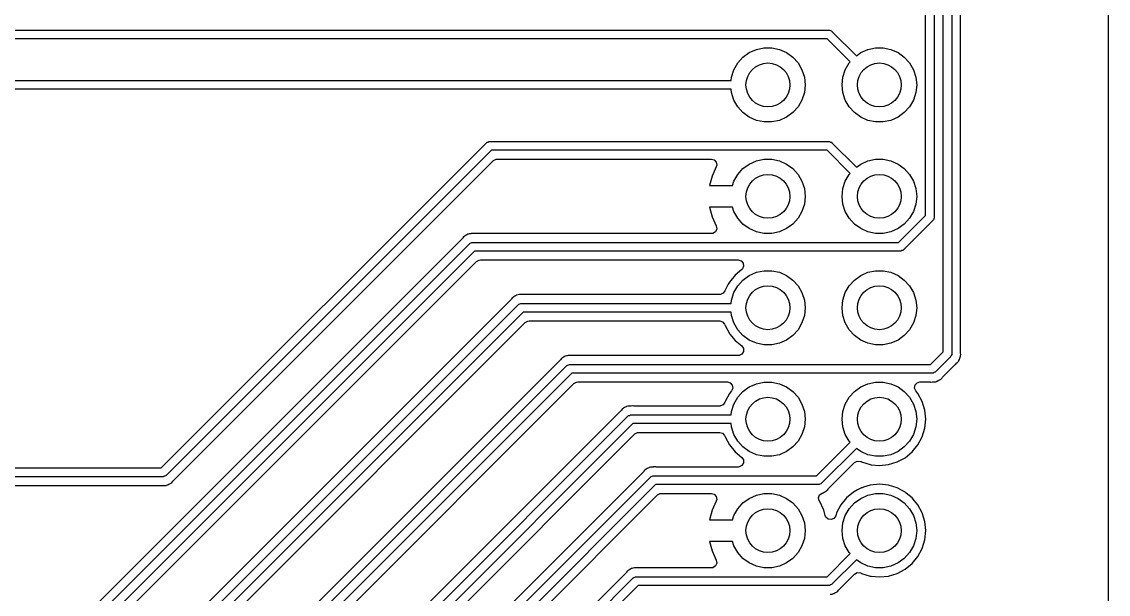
# Model space of a CAD drawing. Extents: x 148 to 304, y -194 to -124.
# Drawn here: x 235.85 to 260.6, y -170.16 to -157.11 of the extents above; entities that cross this region are included whole.
import ezdxf

# ---------------------------------------------------------------- set-up
doc = ezdxf.new("R2010")
doc.units = 0
doc.layers.add('BLACK', color=7, linetype='CONTINUOUS')

msp = doc.modelspace()

# ---------------------------------------------------------------- linework, layer by layer
at = {"layer": 'BLACK', "linetype": 'CONTINUOUS'}
for p, q in [((260.6045, -124.253067), (260.6045, -193.8055)), ((256.83868, -164.634898), (256.83868, -147.440102)), ((257.03868, -147.39868), (257.03868, -164.67632)), ((257.23918, -164.646855), (257.23918, -147.465816)), ((256.43868, -161.523604), (256.43868, -149.580101)), ((256.63868, -149.53868), (256.63868, -161.565026)), ((209.03368, -157.29868), (254.23868, -157.29868)), ((254.23868, -157.29868), (254.246353, -157.301173)), ((254.246353, -157.301173), (254.254323, -157.299911)), ((254.254323, -157.299911), (254.275187, -157.310541)), ((254.275187, -157.310541), (254.297459, -157.317778)), ((254.297459, -157.317778), (254.302201, -157.324306)), ((254.302201, -157.324306), (254.309391, -157.327969)), ((254.309391, -157.327969), (254.865391, -157.883969)), ((254.197258, -157.49868), (209.075102, -157.49868)), ((252.586016, -157.740282), (252.759831, -157.703336)), ((252.759831, -157.703336), (252.937529, -157.703336)), ((252.937529, -157.703336), (253.111344, -157.740282)), ((254.723106, -158.024528), (254.197258, -157.49868)), ((255.126016, -157.740282), (255.299831, -157.703336)), ((255.299831, -157.703336), (255.477529, -157.703336)), ((255.477529, -157.703336), (255.651344, -157.740282)), ((252.161016, -158.049063), (252.279919, -157.917007)), ((252.279919, -157.917007), (252.42368, -157.812558)), ((252.42368, -157.812558), (252.586016, -157.740282)), ((253.111344, -157.740282), (253.27368, -157.812558)), ((253.27368, -157.812558), (253.417441, -157.917007)), ((253.417441, -157.917007), (253.536344, -158.049063)), ((254.865391, -157.883969), (254.96368, -157.812558)), ((254.96368, -157.812558), (255.126016, -157.740282)), ((255.651344, -157.740282), (255.81368, -157.812558)), ((255.81368, -157.812558), (255.957441, -157.917007)), ((255.957441, -157.917007), (256.076344, -158.049063)), ((252.017255, -158.371955), (252.072166, -158.202954)), ((252.072166, -158.202954), (252.161016, -158.049063)), ((253.536344, -158.049063), (253.625194, -158.202954)), ((253.625194, -158.202954), (253.680105, -158.371955)), ((254.557255, -158.371955), (254.612166, -158.202954)), ((254.612166, -158.202954), (254.701016, -158.049063)), ((254.701016, -158.049063), (254.723106, -158.024528)), ((256.076344, -158.049063), (256.165194, -158.202954)), ((256.165194, -158.202954), (256.220105, -158.371955)), ((215.50368, -158.44868), (252.009191, -158.44868)), ((252.009191, -158.44868), (252.017255, -158.371955)), ((253.680105, -158.371955), (253.69868, -158.54868)), ((254.53868, -158.54868), (254.557255, -158.371955)), ((256.220105, -158.371955), (256.23868, -158.54868)), ((252.009191, -158.64868), (215.545102, -158.64868)), ((252.017255, -158.725405), (252.009191, -158.64868)), ((253.69868, -158.54868), (253.680105, -158.725405)), ((254.557255, -158.725405), (254.53868, -158.54868)), ((256.23868, -158.54868), (256.220105, -158.725405)), ((252.072166, -158.894406), (252.017255, -158.725405)), ((252.161016, -159.048297), (252.072166, -158.894406)), ((253.625194, -158.894406), (253.536344, -159.048297)), ((253.680105, -158.725405), (253.625194, -158.894406)), ((254.612166, -158.894406), (254.557255, -158.725405)), ((254.701016, -159.048297), (254.612166, -158.894406)), ((256.165194, -158.894406), (256.076344, -159.048297)), ((256.220105, -158.725405), (256.165194, -158.894406)), ((252.279919, -159.180353), (252.161016, -159.048297)), ((252.42368, -159.284802), (252.279919, -159.180353)), ((253.417441, -159.180353), (253.27368, -159.284802)), ((253.536344, -159.048297), (253.417441, -159.180353)), ((254.819919, -159.180353), (254.701016, -159.048297)), ((254.96368, -159.284802), (254.819919, -159.180353)), ((255.957441, -159.180353), (255.81368, -159.284802)), ((256.076344, -159.048297), (255.957441, -159.180353)), ((252.586016, -159.357078), (252.42368, -159.284802)), ((252.759831, -159.394024), (252.586016, -159.357078)), ((252.937529, -159.394024), (252.759831, -159.394024)), ((253.111344, -159.357078), (252.937529, -159.394024)), ((253.27368, -159.284802), (253.111344, -159.357078)), ((255.126016, -159.357078), (254.96368, -159.284802)), ((255.299831, -159.394024), (255.126016, -159.357078)), ((255.477529, -159.394024), (255.299831, -159.394024)), ((255.651344, -159.357078), (255.477529, -159.394024)), ((255.81368, -159.284802), (255.651344, -159.357078)), ((239.024212, -167.27868), (246.434923, -159.867969)), ((246.434923, -159.867969), (246.442112, -159.864306)), ((246.442112, -159.864306), (246.446855, -159.857778)), ((246.446855, -159.857778), (246.469126, -159.850541)), ((246.469126, -159.850541), (246.489991, -159.839911)), ((246.489991, -159.839911), (246.49796, -159.841173)), ((246.49796, -159.841173), (246.505634, -159.83868)), ((246.505634, -159.83868), (254.23868, -159.83868)), ((254.23868, -159.83868), (254.246353, -159.841173)), ((254.246353, -159.841173), (254.254323, -159.839911)), ((254.254323, -159.839911), (254.275187, -159.850541)), ((254.275187, -159.850541), (254.297459, -159.857778)), ((254.297459, -159.857778), (254.302201, -159.864306)), ((254.302201, -159.864306), (254.309391, -159.867969)), ((254.309391, -159.867969), (254.865391, -160.423969)), ((246.547056, -160.03868), (239.136345, -167.449391)), ((254.197258, -160.03868), (246.547056, -160.03868)), ((254.723106, -160.564528), (254.197258, -160.03868)), ((239.298948, -167.570335), (246.593786, -160.275499)), ((246.593786, -160.275499), (246.655109, -160.242014)), ((246.655109, -160.242014), (246.681467, -160.23918)), ((246.681467, -160.23918), (251.560607, -160.23918)), ((251.560607, -160.23918), (251.627646, -160.258865)), ((251.672989, -160.415585), (251.57525, -160.625187)), ((251.627646, -160.258865), (251.673401, -160.311669)), ((251.683345, -160.380827), (251.672989, -160.415585)), ((251.673401, -160.311669), (251.683345, -160.380827)), ((252.279919, -160.457007), (252.42368, -160.352558)), ((252.42368, -160.352558), (252.586016, -160.280282)), ((252.586016, -160.280282), (252.759831, -160.243336)), ((252.759831, -160.243336), (252.937529, -160.243336)), ((252.937529, -160.243336), (253.111344, -160.280282)), ((253.111344, -160.280282), (253.27368, -160.352558)), ((253.27368, -160.352558), (253.417441, -160.457007)), ((254.865391, -160.423969), (254.96368, -160.352558)), ((254.96368, -160.352558), (255.126016, -160.280282)), ((255.126016, -160.280282), (255.299831, -160.243336)), ((255.299831, -160.243336), (255.477529, -160.243336)), ((255.477529, -160.243336), (255.651344, -160.280282)), ((255.651344, -160.280282), (255.81368, -160.352558)), ((255.81368, -160.352558), (255.957441, -160.457007)), ((251.575247, -160.625193), (251.518044, -160.838679)), ((251.57525, -160.625187), (251.575247, -160.625193)), ((252.072166, -160.742954), (252.161016, -160.589063)), ((252.161016, -160.589063), (252.279919, -160.457007)), ((253.417441, -160.457007), (253.536344, -160.589063)), ((253.536344, -160.589063), (253.625194, -160.742954)), ((254.612166, -160.742954), (254.701016, -160.589063)), ((254.701016, -160.589063), (254.723106, -160.564528)), ((255.957441, -160.457007), (256.076344, -160.589063)), ((256.076344, -160.589063), (256.165194, -160.742954)), ((251.518044, -160.838679), (251.518044, -160.83868)), ((251.518044, -160.83868), (252.041063, -160.83868)), ((252.041063, -160.83868), (252.072166, -160.742954)), ((253.625194, -160.742954), (253.680105, -160.911955)), ((253.680105, -160.911955), (253.69868, -161.08868)), ((254.53868, -161.08868), (254.557255, -160.911955)), ((254.557255, -160.911955), (254.612166, -160.742954)), ((256.165194, -160.742954), (256.220105, -160.911955)), ((256.220105, -160.911955), (256.23868, -161.08868)), ((253.69868, -161.08868), (253.680105, -161.265405)), ((254.557255, -161.265405), (254.53868, -161.08868)), ((256.23868, -161.08868), (256.220105, -161.265405)), ((252.041063, -161.33868), (251.518044, -161.33868)), ((251.518044, -161.33868), (251.575247, -161.552166)), ((252.072166, -161.434406), (252.041063, -161.33868)), ((253.680105, -161.265405), (253.625194, -161.434406)), ((254.612166, -161.434406), (254.557255, -161.265405)), ((256.220105, -161.265405), (256.165194, -161.434406)), ((251.575247, -161.552166), (251.57525, -161.552172)), ((251.57525, -161.552172), (251.672989, -161.761775)), ((252.161016, -161.588297), (252.072166, -161.434406)), ((252.279919, -161.720353), (252.161016, -161.588297)), ((253.536344, -161.588297), (253.417441, -161.720353)), ((253.625194, -161.434406), (253.536344, -161.588297)), ((254.701016, -161.588297), (254.612166, -161.434406)), ((254.819919, -161.720353), (254.701016, -161.588297)), ((255.823604, -162.13868), (256.43868, -161.523604)), ((256.609391, -161.635736), (255.935737, -162.309391)), ((256.076344, -161.588297), (255.957441, -161.720353)), ((256.165194, -161.434406), (256.076344, -161.588297)), ((256.613053, -161.628548), (256.609391, -161.635736)), ((256.619582, -161.623805), (256.613053, -161.628548)), ((256.626817, -161.601535), (256.619582, -161.623805)), ((256.63745, -161.580669), (256.626817, -161.601535)), ((256.63868, -161.565026), (256.636187, -161.572697)), ((256.636187, -161.572697), (256.63745, -161.580669)), ((251.654961, -161.894637), (251.596485, -161.932876)), ((251.683481, -161.830853), (251.654961, -161.894637)), ((251.672989, -161.761775), (251.683481, -161.830853)), ((252.42368, -161.824802), (252.279919, -161.720353)), ((252.586016, -161.897078), (252.42368, -161.824802)), ((252.759831, -161.934024), (252.586016, -161.897078)), ((253.111344, -161.897078), (252.937529, -161.934024)), ((253.27368, -161.824802), (253.111344, -161.897078)), ((253.417441, -161.720353), (253.27368, -161.824802)), ((254.96368, -161.824802), (254.819919, -161.720353)), ((255.126016, -161.897078), (254.96368, -161.824802)), ((255.299831, -161.934024), (255.126016, -161.897078)), ((255.651344, -161.897078), (255.477529, -161.934024)), ((255.81368, -161.824802), (255.651344, -161.897078)), ((255.957441, -161.720353), (255.81368, -161.824802)), ((245.888002, -162.047024), (225.323494, -182.611533)), ((245.899273, -162.034072), (245.888002, -162.047024)), ((245.915364, -162.012764), (245.899273, -162.034072)), ((245.915369, -162.01276), (245.915364, -162.012764)), ((245.921259, -162.009113), (245.915369, -162.01276)), ((245.943649, -161.991378), (245.921259, -162.009113)), ((245.948554, -161.986473), (245.943649, -161.991378)), ((245.972993, -161.975682), (245.948554, -161.986473)), ((245.988176, -161.967679), (245.972993, -161.975682)), ((246.010885, -161.953619), (245.988176, -161.967679)), ((246.01089, -161.953617), (246.010885, -161.953619)), ((246.017705, -161.952343), (246.01089, -161.953617)), ((246.044978, -161.943897), (246.017705, -161.952343)), ((246.051324, -161.941095), (246.044978, -161.943897)), ((246.050609, -162.16797), (246.057797, -162.164307)), ((246.051325, -161.941095), (246.051324, -161.941095)), ((246.078016, -161.939861), (246.051325, -161.941095)), ((246.057797, -162.164307), (246.062541, -162.157778)), ((246.062541, -162.157778), (246.084813, -162.150541)), ((246.088652, -161.938627), (246.078016, -161.939861)), ((246.084813, -162.150541), (246.105676, -162.139911)), ((246.093471, -161.93818), (246.088652, -161.938627)), ((246.093476, -161.93818), (246.093471, -161.93818)), ((246.111515, -161.93818), (246.093476, -161.93818)), ((246.105676, -162.139911), (246.113646, -162.141173)), ((246.11724, -161.938048), (246.111515, -161.93818)), ((246.113646, -162.141173), (246.12132, -162.13868)), ((246.123292, -161.937768), (246.11724, -161.938048)), ((246.12132, -162.13868), (255.823604, -162.13868)), ((246.163555, -161.935907), (246.123292, -161.937768)), ((246.163558, -161.935907), (246.163555, -161.935907)), ((246.17133, -161.936991), (246.163558, -161.935907)), ((246.188458, -161.93818), (246.17133, -161.936991)), ((251.560607, -161.93818), (246.188458, -161.93818)), ((251.596485, -161.932876), (251.560607, -161.93818)), ((252.937529, -161.934024), (252.759831, -161.934024)), ((255.477529, -161.934024), (255.299831, -161.934024)), ((225.306932, -182.911645), (246.050609, -162.16797)), ((246.162741, -162.33868), (225.39, -183.111421)), ((255.865026, -162.33868), (246.162741, -162.33868)), ((255.872699, -162.336186), (255.865026, -162.33868)), ((255.880669, -162.337449), (255.872699, -162.336186)), ((255.901533, -162.326818), (255.880669, -162.337449)), ((255.923805, -162.319582), (255.901533, -162.326818)), ((255.928547, -162.313053), (255.923805, -162.319582)), ((255.935737, -162.309391), (255.928547, -162.313053)), ((225.626819, -183.158152), (246.209472, -162.575499)), ((246.209472, -162.575499), (246.270795, -162.542014)), ((246.270795, -162.542014), (246.297153, -162.53918)), ((246.297153, -162.53918), (252.17377, -162.53918)), ((252.17377, -162.53918), (252.240809, -162.558865)), ((252.240809, -162.558865), (252.286564, -162.611669)), ((252.286564, -162.611669), (252.296508, -162.680827)), ((252.102269, -162.882269), (251.970997, -163.042227)), ((252.252434, -162.759034), (252.102269, -162.882269)), ((252.267483, -162.744383), (252.252434, -162.759034)), ((252.296508, -162.680827), (252.267483, -162.744383)), ((252.279919, -162.997007), (252.42368, -162.892558)), ((252.42368, -162.892558), (252.586016, -162.820282)), ((252.586016, -162.820282), (252.759831, -162.783336)), ((252.759831, -162.783336), (252.937529, -162.783336)), ((252.937529, -162.783336), (253.111344, -162.820282)), ((253.111344, -162.820282), (253.27368, -162.892558)), ((253.27368, -162.892558), (253.417441, -162.997007)), ((254.819919, -162.997007), (254.96368, -162.892558)), ((254.96368, -162.892558), (255.126016, -162.820282)), ((255.126016, -162.820282), (255.299831, -162.783336)), ((255.299831, -162.783336), (255.477529, -162.783336)), ((255.477529, -162.783336), (255.651344, -162.820282)), ((255.651344, -162.820282), (255.81368, -162.892558)), ((255.81368, -162.892558), (255.957441, -162.997007)), ((251.945338, -163.09023), (251.873449, -163.224723)), ((251.970995, -163.04223), (251.945338, -163.09023)), ((251.970997, -163.042227), (251.970995, -163.04223)), ((252.072166, -163.282954), (252.161016, -163.129063)), ((252.161016, -163.129063), (252.279919, -162.997007)), ((253.417441, -162.997007), (253.536344, -163.129063)), ((253.536344, -163.129063), (253.625194, -163.282954)), ((254.612166, -163.282954), (254.701016, -163.129063)), ((254.701016, -163.129063), (254.819919, -162.997007)), ((255.957441, -162.997007), (256.076344, -163.129063)), ((256.076344, -163.129063), (256.165194, -163.282954)), ((247.031262, -163.399111), (247.025368, -163.40276)), ((247.053656, -163.381373), (247.031262, -163.399111)), ((247.058557, -163.376472), (247.053656, -163.381373)), ((247.082994, -163.365681), (247.058557, -163.376472)), ((247.098174, -163.35768), (247.082994, -163.365681)), ((247.120886, -163.343619), (247.098174, -163.35768)), ((247.120892, -163.343616), (247.120886, -163.343619)), ((247.127699, -163.342344), (247.120892, -163.343616)), ((247.154988, -163.333894), (247.127699, -163.342344)), ((247.161326, -163.331095), (247.154988, -163.333894)), ((247.161328, -163.331095), (247.161326, -163.331095)), ((247.188026, -163.32986), (247.161328, -163.331095)), ((247.198686, -163.328623), (247.188026, -163.32986)), ((247.203475, -163.32818), (247.198686, -163.328623)), ((247.221503, -163.32818), (247.203475, -163.32818)), ((247.227229, -163.328048), (247.221503, -163.32818)), ((247.273556, -163.325906), (247.227229, -163.328048)), ((247.27356, -163.325906), (247.273556, -163.325906)), ((247.281338, -163.326991), (247.27356, -163.325906)), ((247.298466, -163.32818), (247.281338, -163.326991)), ((251.750101, -163.32818), (247.298466, -163.32818)), ((251.76665, -163.327071), (251.750101, -163.32818)), ((251.830463, -163.298615), (251.76665, -163.327071)), ((251.868761, -163.240177), (251.830463, -163.298615)), ((251.873448, -163.224726), (251.868761, -163.240177)), ((251.873449, -163.224723), (251.873448, -163.224726)), ((252.017255, -163.451955), (252.072166, -163.282954)), ((253.625194, -163.282954), (253.680105, -163.451955)), ((254.557255, -163.451955), (254.612166, -163.282954)), ((256.165194, -163.282954), (256.220105, -163.451955)), ((227.629748, -183.08883), (247.16061, -163.557969)), ((246.997999, -163.437028), (227.685785, -182.749242)), ((247.009269, -163.424078), (246.997999, -163.437028)), ((247.025368, -163.40276), (247.009269, -163.424078)), ((247.16061, -163.557969), (247.167797, -163.554306)), ((247.167797, -163.554306), (247.172541, -163.547778)), ((247.172541, -163.547778), (247.19481, -163.540542)), ((247.19481, -163.540542), (247.215677, -163.52991)), ((247.215677, -163.52991), (247.223648, -163.531172)), ((247.223648, -163.531172), (247.23132, -163.52868)), ((247.23132, -163.52868), (252.009191, -163.52868)), ((252.009191, -163.52868), (252.017255, -163.451955)), ((253.680105, -163.451955), (253.69868, -163.62868)), ((253.69868, -163.62868), (253.680105, -163.805405)), ((254.53868, -163.62868), (254.557255, -163.451955)), ((254.557255, -163.805405), (254.53868, -163.62868)), ((256.220105, -163.451955), (256.23868, -163.62868)), ((256.23868, -163.62868), (256.220105, -163.805405)), ((247.272741, -163.72868), (227.7558, -183.245621)), ((252.009191, -163.72868), (247.272741, -163.72868)), ((252.017255, -163.805405), (252.009191, -163.72868)), ((252.072166, -163.974406), (252.017255, -163.805405)), ((253.680105, -163.805405), (253.625194, -163.974406)), ((254.612166, -163.974406), (254.557255, -163.805405)), ((256.220105, -163.805405), (256.165194, -163.974406)), ((228.062824, -183.222145), (247.319473, -163.965499)), ((247.319473, -163.965499), (247.380796, -163.932014)), ((247.380796, -163.932014), (247.407154, -163.92918)), ((247.407154, -163.92918), (251.750101, -163.92918)), ((251.750101, -163.92918), (251.81714, -163.948865)), ((251.81714, -163.948865), (251.862895, -164.001669)), ((251.862895, -164.001669), (251.868761, -164.017183)), ((251.868761, -164.017183), (251.873448, -164.032634)), ((251.873448, -164.032634), (251.970995, -164.21513)), ((252.161016, -164.128297), (252.072166, -163.974406)), ((252.279919, -164.260353), (252.161016, -164.128297)), ((253.536344, -164.128297), (253.417441, -164.260353)), ((253.625194, -163.974406), (253.536344, -164.128297)), ((254.701016, -164.128297), (254.612166, -163.974406)), ((254.819919, -164.260353), (254.701016, -164.128297)), ((256.076344, -164.128297), (255.957441, -164.260353)), ((256.165194, -163.974406), (256.076344, -164.128297)), ((251.970995, -164.21513), (251.982548, -164.229207)), ((251.982548, -164.229207), (252.102269, -164.37509)), ((252.102269, -164.37509), (252.252434, -164.498326)), ((252.42368, -164.364802), (252.279919, -164.260353)), ((252.586016, -164.437078), (252.42368, -164.364802)), ((253.27368, -164.364802), (253.111344, -164.437078)), ((253.417441, -164.260353), (253.27368, -164.364802)), ((254.96368, -164.364802), (254.819919, -164.260353)), ((255.126016, -164.437078), (254.96368, -164.364802)), ((255.81368, -164.364802), (255.651344, -164.437078)), ((255.957441, -164.260353), (255.81368, -164.364802)), ((252.252434, -164.498326), (252.291769, -164.556072)), ((252.29364, -164.625917), (252.257453, -164.685685)), ((252.291769, -164.556072), (252.29364, -164.625917)), ((252.759831, -164.474024), (252.586016, -164.437078)), ((252.937529, -164.474024), (252.759831, -164.474024)), ((253.111344, -164.437078), (252.937529, -164.474024)), ((255.299831, -164.474024), (255.126016, -164.437078)), ((255.477529, -164.474024), (255.299831, -164.474024)), ((255.651344, -164.437078), (255.477529, -164.474024)), ((256.554898, -164.91868), (256.83868, -164.634898)), ((248.107999, -164.827028), (230.185785, -182.749242)), ((248.119269, -164.814078), (248.107999, -164.827028)), ((248.135368, -164.79276), (248.119269, -164.814078)), ((248.141262, -164.789111), (248.135368, -164.79276)), ((248.163656, -164.771373), (248.141262, -164.789111)), ((248.168557, -164.766472), (248.163656, -164.771373)), ((248.192994, -164.755681), (248.168557, -164.766472)), ((248.208174, -164.74768), (248.192994, -164.755681)), ((248.230886, -164.733619), (248.208174, -164.74768)), ((248.230892, -164.733616), (248.230886, -164.733619)), ((248.237699, -164.732344), (248.230892, -164.733616)), ((248.264985, -164.723895), (248.237699, -164.732344)), ((248.271326, -164.721095), (248.264985, -164.723895)), ((248.271327, -164.721095), (248.271326, -164.721095)), ((248.298016, -164.719861), (248.271327, -164.721095)), ((248.308652, -164.718627), (248.298016, -164.719861)), ((248.313471, -164.71818), (248.308652, -164.718627)), ((248.313476, -164.71818), (248.313471, -164.71818)), ((248.331516, -164.71818), (248.313476, -164.71818)), ((248.337241, -164.718048), (248.331516, -164.71818)), ((248.343293, -164.717768), (248.337241, -164.718048)), ((248.383556, -164.715907), (248.343293, -164.717768)), ((248.383559, -164.715907), (248.383556, -164.715907)), ((248.391331, -164.716991), (248.383559, -164.715907)), ((248.408459, -164.71818), (248.391331, -164.716991)), ((252.17377, -164.71818), (248.408459, -164.71818)), ((252.194697, -164.716401), (252.17377, -164.71818)), ((252.257453, -164.685685), (252.194697, -164.716401)), ((257.009391, -164.747031), (256.667031, -165.089391)), ((257.013053, -164.739841), (257.009391, -164.747031)), ((257.019582, -164.735099), (257.013053, -164.739841)), ((257.026818, -164.712827), (257.019582, -164.735099)), ((257.037449, -164.691963), (257.026818, -164.712827)), ((257.03868, -164.67632), (257.036186, -164.683993)), ((257.036186, -164.683993), (257.037449, -164.691963)), ((257.122908, -164.920278), (257.154168, -164.885986)), ((257.154168, -164.885986), (257.158082, -164.881887)), ((257.158082, -164.881887), (257.170854, -164.869117)), ((257.170854, -164.869117), (257.170855, -164.869116)), ((257.170855, -164.869116), (257.173962, -164.865374)), ((257.173962, -164.865374), (257.180596, -164.856996)), ((257.180596, -164.856996), (257.198596, -164.837253)), ((257.198596, -164.837253), (257.201096, -164.830798)), ((257.201096, -164.830798), (257.214429, -164.805502)), ((257.214429, -164.805502), (257.218336, -164.799801)), ((257.218336, -164.799801), (257.22445, -164.773801)), ((257.22445, -164.773801), (257.229526, -164.757409)), ((257.229526, -164.757409), (257.23918, -164.732493)), ((257.240369, -164.663985), (257.23918, -164.646855)), ((257.23918, -164.725568), (257.242475, -164.697175)), ((257.23918, -164.732493), (257.23918, -164.725568)), ((257.244059, -164.690439), (257.240369, -164.663985)), ((257.242475, -164.697175), (257.244058, -164.690443)), ((257.244058, -164.690443), (257.244059, -164.690439)), ((230.129748, -183.08883), (248.27061, -164.947969)), ((248.382741, -165.11868), (230.2558, -183.245621)), ((248.27061, -164.947969), (248.277797, -164.944306)), ((248.277797, -164.944306), (248.282541, -164.937778)), ((248.282541, -164.937778), (248.30481, -164.930542)), ((248.30481, -164.930542), (248.325677, -164.91991)), ((248.325677, -164.91991), (248.333648, -164.921172)), ((248.333648, -164.921172), (248.34132, -164.91868)), ((248.34132, -164.91868), (256.554898, -164.91868)), ((256.59632, -165.11868), (248.382741, -165.11868)), ((256.603993, -165.116186), (256.59632, -165.11868)), ((256.611963, -165.117449), (256.603993, -165.116186)), ((256.632827, -165.106818), (256.611963, -165.117449)), ((256.655099, -165.099582), (256.632827, -165.106818)), ((256.659841, -165.093053), (256.655099, -165.099582)), ((256.667031, -165.089391), (256.659841, -165.093053)), ((256.829634, -165.210335), (257.103691, -164.936278)), ((257.103691, -164.936278), (257.116643, -164.925008)), ((257.116643, -164.925008), (257.122903, -164.92028)), ((257.122903, -164.92028), (257.122908, -164.920278)), ((230.562824, -183.222145), (248.429472, -165.355499)), ((248.429472, -165.355499), (248.490795, -165.322014)), ((248.490795, -165.322014), (248.517153, -165.31918)), ((248.517153, -165.31918), (251.924698, -165.31918)), ((251.924698, -165.31918), (251.991737, -165.338865)), ((251.991737, -165.338865), (252.037492, -165.391669)), ((252.42368, -165.432558), (252.586016, -165.360282)), ((252.586016, -165.360282), (252.759831, -165.323336)), ((252.759831, -165.323336), (252.937529, -165.323336)), ((252.937529, -165.323336), (253.111344, -165.360282)), ((253.111344, -165.360282), (253.27368, -165.432558)), ((254.96368, -165.432558), (255.126016, -165.360282)), ((255.126016, -165.360282), (255.299831, -165.323336)), ((255.299831, -165.323336), (255.477529, -165.323336)), ((255.477529, -165.323336), (255.651344, -165.360282)), ((255.651344, -165.360282), (255.81368, -165.432558)), ((256.201287, -165.388667), (256.24844, -165.337107)), ((256.24844, -165.337107), (256.312662, -165.31918)), ((256.312662, -165.31918), (256.529182, -165.31918)), ((256.529182, -165.31918), (256.54631, -165.320369)), ((256.54631, -165.320369), (256.554081, -165.321452)), ((256.554081, -165.321452), (256.554081, -165.321451)), ((256.554081, -165.321451), (256.554085, -165.321453)), ((256.554085, -165.321453), (256.6004, -165.319312)), ((256.6004, -165.319312), (256.606125, -165.31918)), ((256.606125, -165.31918), (256.624163, -165.31918)), ((256.624163, -165.31918), (256.624164, -165.31918)), ((256.624164, -165.319179), (256.629051, -165.318726)), ((256.624164, -165.31918), (256.624164, -165.319179)), ((256.629051, -165.318726), (256.639638, -165.317497)), ((256.639638, -165.317497), (256.666312, -165.316265)), ((256.666312, -165.316265), (256.672642, -165.313469)), ((256.672642, -165.313469), (256.699949, -165.305012)), ((256.699949, -165.305012), (256.706753, -165.303741)), ((256.706753, -165.303741), (256.706755, -165.303739)), ((256.706755, -165.303739), (256.706757, -165.303739)), ((256.706757, -165.303739), (256.729458, -165.289683)), ((256.729458, -165.289683), (256.744645, -165.281676)), ((256.744645, -165.281676), (256.769085, -165.270886)), ((256.769085, -165.270886), (256.773981, -165.265989)), ((256.773981, -165.265989), (256.796389, -165.248241)), ((256.796389, -165.248241), (256.802272, -165.244599)), ((256.802272, -165.244599), (256.818373, -165.223275)), ((256.818373, -165.223275), (256.829634, -165.210335)), ((251.970997, -165.582226), (251.873449, -165.764723)), ((252.020551, -165.521845), (251.970997, -165.582226)), ((252.047436, -165.460827), (252.020551, -165.521845)), ((252.037492, -165.391669), (252.047436, -165.460827)), ((252.161016, -165.669063), (252.279919, -165.537007)), ((252.279919, -165.537007), (252.42368, -165.432558)), ((253.27368, -165.432558), (253.417441, -165.537007)), ((253.417441, -165.537007), (253.536344, -165.669063)), ((254.701016, -165.669063), (254.819919, -165.537007)), ((254.819919, -165.537007), (254.96368, -165.432558)), ((255.81368, -165.432558), (255.957441, -165.537007)), ((255.957441, -165.537007), (256.076344, -165.669063)), ((256.189496, -165.457535), (256.201287, -165.388667)), ((256.216809, -165.521845), (256.189496, -165.457535)), ((256.266362, -165.582226), (256.216809, -165.521845)), ((256.266365, -165.58223), (256.266362, -165.582226)), ((256.363912, -165.764726), (256.266365, -165.58223)), ((249.654983, -165.873895), (249.6277, -165.882345)), ((249.661328, -165.871095), (249.654983, -165.873895)), ((249.688017, -165.869861), (249.661328, -165.871095)), ((249.698646, -165.868628), (249.688017, -165.869861)), ((249.703471, -165.86818), (249.698646, -165.868628)), ((249.703476, -165.86818), (249.703471, -165.86818)), ((249.721515, -165.86818), (249.703476, -165.86818)), ((249.72724, -165.868048), (249.721515, -165.86818)), ((249.733292, -165.867768), (249.72724, -165.868048)), ((249.773555, -165.865907), (249.733292, -165.867768)), ((249.773558, -165.865907), (249.773555, -165.865907)), ((249.78133, -165.866991), (249.773558, -165.865907)), ((249.798458, -165.86818), (249.78133, -165.866991)), ((251.750101, -165.86818), (249.798458, -165.86818)), ((251.76665, -165.867071), (251.750101, -165.86818)), ((251.830463, -165.838615), (251.76665, -165.867071)), ((251.868761, -165.780177), (251.830463, -165.838615)), ((251.873448, -165.764726), (251.868761, -165.780177)), ((251.873449, -165.764723), (251.873448, -165.764726)), ((252.017255, -165.991955), (252.072166, -165.822954)), ((252.072166, -165.822954), (252.161016, -165.669063)), ((253.536344, -165.669063), (253.625194, -165.822954)), ((253.625194, -165.822954), (253.680105, -165.991955)), ((254.557255, -165.991955), (254.612166, -165.822954)), ((254.612166, -165.822954), (254.701016, -165.669063)), ((256.076344, -165.669063), (256.165194, -165.822954)), ((256.165194, -165.822954), (256.220105, -165.991955)), ((256.42398, -165.962746), (256.363912, -165.764726)), ((232.649206, -183.109371), (249.660609, -166.097969)), ((249.497999, -165.977028), (232.711852, -182.763175)), ((249.509269, -165.964078), (249.497999, -165.977028)), ((249.525368, -165.94276), (249.509269, -165.964078)), ((249.531262, -165.939111), (249.525368, -165.94276)), ((249.553656, -165.921373), (249.531262, -165.939111)), ((249.558555, -165.916473), (249.553656, -165.921373)), ((249.582998, -165.90568), (249.558555, -165.916473)), ((249.598177, -165.897679), (249.582998, -165.90568)), ((249.620887, -165.883619), (249.598177, -165.897679)), ((249.620888, -165.883618), (249.620887, -165.883619)), ((249.6277, -165.882345), (249.620888, -165.883618)), ((249.660609, -166.097969), (249.667798, -166.094306)), ((249.667798, -166.094306), (249.672541, -166.087778)), ((249.672541, -166.087778), (249.694812, -166.080541)), ((249.694812, -166.080541), (249.715677, -166.069911)), ((249.715677, -166.069911), (249.723646, -166.071173)), ((249.723646, -166.071173), (249.73132, -166.06868)), ((249.73132, -166.06868), (252.009191, -166.06868)), ((252.009191, -166.06868), (252.017255, -165.991955)), ((253.680105, -165.991955), (253.69868, -166.16868)), ((254.53868, -166.16868), (254.557255, -165.991955)), ((256.220105, -165.991955), (256.23868, -166.16868)), ((256.444263, -166.16868), (256.42398, -165.962746)), ((249.772742, -166.26868), (232.770826, -183.270595)), ((252.009191, -166.26868), (249.772742, -166.26868)), ((252.017255, -166.345405), (252.009191, -166.26868)), ((252.072166, -166.514406), (252.017255, -166.345405)), ((253.680105, -166.345405), (253.625194, -166.514406)), ((253.69868, -166.16868), (253.680105, -166.345405)), ((254.557255, -166.345405), (254.53868, -166.16868)), ((254.612166, -166.514406), (254.557255, -166.345405)), ((256.220105, -166.345405), (256.165194, -166.514406)), ((256.23868, -166.16868), (256.220105, -166.345405)), ((256.42398, -166.374614), (256.444263, -166.16868)), ((233.072134, -183.252835), (249.819472, -166.505499)), ((249.819472, -166.505499), (249.880795, -166.472014)), ((249.880795, -166.472014), (249.907153, -166.46918)), ((249.907153, -166.46918), (251.750101, -166.46918)), ((251.750101, -166.46918), (251.81714, -166.488865)), ((251.81714, -166.488865), (251.862895, -166.541669)), ((251.862895, -166.541669), (251.868761, -166.557183)), ((251.868761, -166.557183), (251.873448, -166.572634)), ((251.873448, -166.572634), (251.970995, -166.75513)), ((252.161016, -166.668297), (252.072166, -166.514406)), ((253.625194, -166.514406), (253.536344, -166.668297)), ((254.701016, -166.668297), (254.612166, -166.514406)), ((256.165194, -166.514406), (256.076344, -166.668297)), ((256.266365, -166.75513), (256.363912, -166.572634)), ((256.363912, -166.572634), (256.42398, -166.374614)), ((251.970995, -166.75513), (251.970997, -166.755132)), ((251.970997, -166.755132), (252.102269, -166.91509)), ((252.279919, -166.800353), (252.161016, -166.668297)), ((252.42368, -166.904802), (252.279919, -166.800353)), ((253.417441, -166.800353), (253.27368, -166.904802)), ((253.536344, -166.668297), (253.417441, -166.800353)), ((253.957258, -167.45868), (254.723106, -166.692831)), ((254.865391, -166.83339), (254.069391, -167.629391)), ((254.723106, -166.692831), (254.701016, -166.668297)), ((254.96368, -166.904802), (254.865391, -166.83339)), ((255.957441, -166.800353), (255.81368, -166.904802)), ((256.076344, -166.668297), (255.957441, -166.800353)), ((256.13509, -166.91509), (256.266365, -166.75513)), ((252.102269, -166.91509), (252.252434, -167.038326)), ((252.252434, -167.038326), (252.291769, -167.096072)), ((252.291769, -167.096072), (252.29364, -167.165917)), ((252.586016, -166.977078), (252.42368, -166.904802)), ((252.759831, -167.014024), (252.586016, -166.977078)), ((252.937529, -167.014024), (252.759831, -167.014024)), ((253.111344, -166.977078), (252.937529, -167.014024)), ((253.27368, -166.904802), (253.111344, -166.977078)), ((255.126016, -166.977078), (254.96368, -166.904802)), ((255.299831, -167.014024), (255.126016, -166.977078)), ((255.477529, -167.014024), (255.299831, -167.014024)), ((255.651344, -166.977078), (255.477529, -167.014024)), ((255.81368, -166.904802), (255.651344, -166.977078)), ((255.792634, -167.143912), (255.97513, -167.046365)), ((255.97513, -167.046365), (256.13509, -166.91509)), ((207.359466, -167.27868), (239.024212, -167.27868)), ((250.024269, -167.354078), (250.012999, -167.367028)), ((250.040368, -167.33276), (250.024269, -167.354078)), ((250.046262, -167.329111), (250.040368, -167.33276)), ((250.068656, -167.311373), (250.046262, -167.329111)), ((250.073557, -167.306472), (250.068656, -167.311373)), ((250.097994, -167.295681), (250.073557, -167.306472)), ((250.113174, -167.28768), (250.097994, -167.295681)), ((250.135886, -167.273619), (250.113174, -167.28768)), ((250.135892, -167.273616), (250.135886, -167.273619)), ((250.142699, -167.272344), (250.135892, -167.273616)), ((250.169985, -167.263895), (250.142699, -167.272344)), ((250.176326, -167.261095), (250.169985, -167.263895)), ((250.176327, -167.261095), (250.176326, -167.261095)), ((250.203016, -167.259861), (250.176327, -167.261095)), ((250.213652, -167.258627), (250.203016, -167.259861)), ((250.218471, -167.25818), (250.213652, -167.258627)), ((250.218476, -167.25818), (250.218471, -167.25818)), ((250.236516, -167.25818), (250.218476, -167.25818)), ((250.242241, -167.258048), (250.236516, -167.25818)), ((250.248293, -167.257768), (250.242241, -167.258048)), ((250.288556, -167.255907), (250.248293, -167.257768)), ((250.288559, -167.255907), (250.288556, -167.255907)), ((250.296331, -167.256991), (250.288559, -167.255907)), ((250.313459, -167.25818), (250.296331, -167.256991)), ((252.17377, -167.25818), (250.313459, -167.25818)), ((252.194697, -167.256401), (252.17377, -167.25818)), ((252.257453, -167.225685), (252.194697, -167.256401)), ((252.29364, -167.165917), (252.257453, -167.225685)), ((254.231994, -167.750335), (254.824353, -167.157976)), ((254.824353, -167.157976), (254.885674, -167.124493)), ((254.885674, -167.124493), (254.955366, -167.129477)), ((254.955366, -167.129477), (254.970484, -167.1363)), ((254.970484, -167.1363), (254.979173, -167.140944)), ((254.979173, -167.140944), (254.984726, -167.143912)), ((254.984726, -167.143912), (255.182746, -167.20398)), ((255.182746, -167.20398), (255.182745, -167.20398)), ((255.182745, -167.20398), (255.201209, -167.205798)), ((255.201209, -167.205798), (255.38868, -167.224263)), ((255.38868, -167.224263), (255.594614, -167.20398)), ((255.594614, -167.20398), (255.792634, -167.143912)), ((239.065634, -167.47868), (207.318045, -167.47868)), ((250.012999, -167.367028), (234.764094, -182.615933)), ((234.78184, -182.881737), (250.175609, -167.487969)), ((239.073307, -167.476186), (239.065634, -167.47868)), ((239.081277, -167.477449), (239.073307, -167.476186)), ((239.102141, -167.466818), (239.081277, -167.477449)), ((239.124413, -167.459582), (239.102141, -167.466818)), ((239.129155, -167.453053), (239.124413, -167.459582)), ((239.136345, -167.449391), (239.129155, -167.453053)), ((239.243295, -167.625989), (239.265703, -167.608241)), ((239.265703, -167.608241), (239.271586, -167.604599)), ((239.271586, -167.604599), (239.287687, -167.583275)), ((239.287687, -167.583275), (239.298948, -167.570335)), ((250.175609, -167.487969), (250.182798, -167.484305)), ((250.182798, -167.484305), (250.187541, -167.477778)), ((250.187541, -167.477778), (250.209809, -167.470542)), ((250.209809, -167.470542), (250.230677, -167.45991)), ((250.230677, -167.45991), (250.238648, -167.461172)), ((250.238648, -167.461172), (250.24632, -167.45868)), ((250.24632, -167.45868), (253.957258, -167.45868)), ((208.259278, -167.67918), (238.998496, -167.67918)), ((250.287742, -167.65868), (234.976442, -182.969979)), ((238.998496, -167.67918), (239.015624, -167.680369)), ((239.015624, -167.680369), (239.023395, -167.681452)), ((239.023395, -167.681452), (239.023395, -167.681451)), ((239.023395, -167.681451), (239.023399, -167.681453)), ((239.023399, -167.681453), (239.069714, -167.679312)), ((239.069714, -167.679312), (239.075439, -167.67918)), ((239.075439, -167.67918), (239.093477, -167.67918)), ((239.093477, -167.67918), (239.093478, -167.67918)), ((239.093478, -167.679179), (239.098365, -167.678726)), ((239.093478, -167.67918), (239.093478, -167.679179)), ((239.098365, -167.678726), (239.108952, -167.677497)), ((239.108952, -167.677497), (239.135626, -167.676265)), ((239.135626, -167.676265), (239.141956, -167.673469)), ((239.141956, -167.673469), (239.169263, -167.665012)), ((239.169263, -167.665012), (239.176067, -167.663741)), ((239.176067, -167.663741), (239.176069, -167.663739)), ((239.176069, -167.663739), (239.176071, -167.663739)), ((239.176071, -167.663739), (239.198772, -167.649683)), ((239.198772, -167.649683), (239.213959, -167.641676)), ((239.213959, -167.641676), (239.238399, -167.630886)), ((239.238399, -167.630886), (239.243295, -167.625989)), ((253.99868, -167.65868), (250.287742, -167.65868)), ((254.006353, -167.656186), (253.99868, -167.65868)), ((254.014323, -167.657449), (254.006353, -167.656186)), ((254.035187, -167.646818), (254.014323, -167.657449)), ((254.027067, -167.894417), (254.081988, -167.851227)), ((254.057459, -167.639582), (254.035187, -167.646818)), ((254.062201, -167.633053), (254.057459, -167.639582)), ((254.069391, -167.629391), (254.062201, -167.633053)), ((254.081988, -167.851227), (254.105288, -167.844455)), ((254.105288, -167.844455), (254.109113, -167.843741)), ((254.109113, -167.843741), (254.109115, -167.843739)), ((254.109115, -167.843739), (254.109117, -167.843739)), ((254.109117, -167.843739), (254.131818, -167.829683)), ((254.131818, -167.829683), (254.147005, -167.821676)), ((254.147005, -167.821676), (254.171445, -167.810886)), ((254.171445, -167.810886), (254.176341, -167.805989)), ((254.176341, -167.805989), (254.198749, -167.788241)), ((254.198749, -167.788241), (254.204632, -167.784599)), ((254.204632, -167.784599), (254.220733, -167.763275)), ((254.220733, -167.763275), (254.231994, -167.750335)), ((254.802227, -167.830997), (254.642269, -167.962269)), ((254.802228, -167.830996), (254.802227, -167.830997)), ((254.80223, -167.830995), (254.802228, -167.830996)), ((254.893868, -167.782013), (254.80223, -167.830995)), ((254.984723, -167.733449), (254.893868, -167.782013)), ((254.996891, -167.729758), (254.984723, -167.733449)), ((255.02861, -167.720136), (254.996891, -167.729758)), ((255.182747, -167.673379), (255.02861, -167.720136)), ((255.38868, -167.653097), (255.182747, -167.673379)), ((255.594614, -167.673379), (255.38868, -167.653097)), ((255.594614, -167.67338), (255.594612, -167.673379)), ((255.594612, -167.673379), (255.594614, -167.673379)), ((255.792634, -167.733448), (255.594614, -167.67338)), ((255.97513, -167.830995), (255.792634, -167.733448)), ((255.999783, -167.851227), (255.97513, -167.830995)), ((256.13509, -167.962269), (255.999783, -167.851227)), ((235.363609, -182.86636), (250.334472, -167.895499)), ((250.334472, -167.895499), (250.395795, -167.862014)), ((250.395795, -167.862014), (250.422153, -167.85918)), ((250.422153, -167.85918), (251.560607, -167.85918)), ((251.560607, -167.85918), (251.627646, -167.878865)), ((251.672989, -168.035585), (251.57525, -168.245187)), ((251.627646, -167.878865), (251.673401, -167.931669)), ((251.683345, -168.000827), (251.672989, -168.035585)), ((251.673401, -167.931669), (251.683345, -168.000827)), ((252.161016, -168.209063), (252.279919, -168.077007)), ((252.279919, -168.077007), (252.42368, -167.972558)), ((252.42368, -167.972558), (252.586016, -167.900282)), ((252.586016, -167.900282), (252.759831, -167.863336)), ((252.759831, -167.863336), (252.937529, -167.863336)), ((252.937529, -167.863336), (253.111344, -167.900282)), ((253.111344, -167.900282), (253.27368, -167.972558)), ((253.27368, -167.972558), (253.417441, -168.077007)), ((253.417441, -168.077007), (253.536344, -168.209063)), ((254.004215, -167.960444), (254.027067, -167.894417)), ((254.020148, -168.026121), (254.004215, -167.960444)), ((254.019992, -168.026195), (254.020148, -168.026121)), ((254.020355, -168.026974), (254.019992, -168.026195)), ((254.020688, -168.028345), (254.020355, -168.026974)), ((254.022281, -168.031105), (254.020688, -168.028345)), ((254.122109, -168.245187), (254.022281, -168.031105)), ((254.642269, -167.962269), (254.510997, -168.122227)), ((254.701016, -168.209063), (254.819919, -168.077007)), ((254.819919, -168.077007), (254.96368, -167.972558)), ((254.96368, -167.972558), (255.126016, -167.900282)), ((255.126016, -167.900282), (255.299831, -167.863336)), ((255.299831, -167.863336), (255.477529, -167.863336)), ((255.477529, -167.863336), (255.651344, -167.900282)), ((255.651344, -167.900282), (255.81368, -167.972558)), ((255.81368, -167.972558), (255.957441, -168.077007)), ((255.957441, -168.077007), (256.076344, -168.209063)), ((256.187491, -168.026121), (256.13509, -167.962269)), ((256.266365, -168.12223), (256.187491, -168.026121)), ((251.575247, -168.245193), (251.518044, -168.458679)), ((251.57525, -168.245187), (251.575247, -168.245193)), ((252.072166, -168.362954), (252.161016, -168.209063)), ((253.536344, -168.209063), (253.625194, -168.362954)), ((254.122113, -168.245196), (254.122109, -168.245187)), ((254.154838, -168.367329), (254.122113, -168.245196)), ((254.413447, -168.304726), (254.393273, -168.371232)), ((254.510997, -168.122227), (254.413447, -168.304726)), ((254.612166, -168.362954), (254.701016, -168.209063)), ((256.076344, -168.209063), (256.165194, -168.362954)), ((256.363912, -168.304726), (256.266365, -168.12223)), ((256.42398, -168.502746), (256.363912, -168.304726)), ((251.518044, -168.458679), (251.518044, -168.45868)), ((251.518044, -168.45868), (252.041063, -168.45868)), ((252.041063, -168.45868), (252.072166, -168.362954)), ((253.625194, -168.362954), (253.680105, -168.531955)), ((253.680105, -168.531955), (253.69868, -168.70868)), ((254.169703, -168.401341), (254.154838, -168.367329)), ((254.222096, -168.447566), (254.169703, -168.401341)), ((254.291163, -168.458127), (254.222096, -168.447566)), ((254.354976, -168.42967), (254.291163, -168.458127)), ((254.393273, -168.371232), (254.354976, -168.42967)), ((254.53868, -168.70868), (254.557255, -168.531955)), ((254.557255, -168.531955), (254.612166, -168.362954)), ((256.165194, -168.362954), (256.220105, -168.531955)), ((256.220105, -168.531955), (256.23868, -168.70868)), ((256.444263, -168.70868), (256.42398, -168.502746)), ((253.69868, -168.70868), (253.680105, -168.885405)), ((254.557255, -168.885405), (254.53868, -168.70868)), ((256.23868, -168.70868), (256.220105, -168.885405)), ((256.42398, -168.914614), (256.444263, -168.70868)), ((252.041063, -168.95868), (251.518044, -168.95868)), ((251.518044, -168.95868), (251.575247, -169.172166)), ((252.072166, -169.054406), (252.041063, -168.95868)), ((252.161016, -169.208297), (252.072166, -169.054406)), ((253.625194, -169.054406), (253.536344, -169.208297)), ((253.680105, -168.885405), (253.625194, -169.054406)), ((254.612166, -169.054406), (254.557255, -168.885405)), ((254.701016, -169.208297), (254.612166, -169.054406)), ((256.165194, -169.054406), (256.076344, -169.208297)), ((256.220105, -168.885405), (256.165194, -169.054406)), ((256.363912, -169.112634), (256.42398, -168.914614)), ((251.575247, -169.172166), (251.57525, -169.172172)), ((251.57525, -169.172172), (251.672989, -169.381775)), ((252.279919, -169.340353), (252.161016, -169.208297)), ((252.42368, -169.444802), (252.279919, -169.340353)), ((253.417441, -169.340353), (253.27368, -169.444802)), ((253.536344, -169.208297), (253.417441, -169.340353)), ((254.197258, -169.75868), (254.723106, -169.232831)), ((254.723106, -169.232831), (254.701016, -169.208297)), ((255.957441, -169.340353), (255.81368, -169.444802)), ((256.076344, -169.208297), (255.957441, -169.340353)), ((256.13509, -169.45509), (256.266365, -169.29513)), ((256.266365, -169.29513), (256.363912, -169.112634)), ((249.718176, -169.587679), (249.702993, -169.595682)), ((249.740885, -169.573619), (249.718176, -169.587679)), ((249.74089, -169.573617), (249.740885, -169.573619)), ((249.747705, -169.572343), (249.74089, -169.573617)), ((249.774978, -169.563897), (249.747705, -169.572343)), ((249.781324, -169.561095), (249.774978, -169.563897)), ((249.781325, -169.561095), (249.781324, -169.561095)), ((249.808016, -169.559861), (249.781325, -169.561095)), ((249.818652, -169.558627), (249.808016, -169.559861)), ((249.823471, -169.55818), (249.818652, -169.558627)), ((249.823476, -169.55818), (249.823471, -169.55818)), ((249.841515, -169.55818), (249.823476, -169.55818)), ((249.84724, -169.558048), (249.841515, -169.55818)), ((249.853292, -169.557768), (249.84724, -169.558048)), ((249.893555, -169.555907), (249.853292, -169.557768)), ((249.893558, -169.555907), (249.893555, -169.555907)), ((249.90133, -169.556991), (249.893558, -169.555907)), ((249.918458, -169.55818), (249.90133, -169.556991)), ((251.560607, -169.55818), (249.918458, -169.55818)), ((251.596485, -169.552876), (251.560607, -169.55818)), ((251.654961, -169.514637), (251.596485, -169.552876)), ((251.683481, -169.450853), (251.654961, -169.514637)), ((251.672989, -169.381775), (251.683481, -169.450853)), ((252.586016, -169.517078), (252.42368, -169.444802)), ((252.759831, -169.554024), (252.586016, -169.517078)), ((252.937529, -169.554024), (252.759831, -169.554024)), ((253.111344, -169.517078), (252.937529, -169.554024)), ((253.27368, -169.444802), (253.111344, -169.517078)), ((254.865391, -169.37339), (254.309391, -169.929391)), ((254.96368, -169.444802), (254.865391, -169.37339)), ((255.126016, -169.517078), (254.96368, -169.444802)), ((255.299831, -169.554024), (255.126016, -169.517078)), ((255.477529, -169.554024), (255.299831, -169.554024)), ((255.651344, -169.517078), (255.477529, -169.554024)), ((255.81368, -169.444802), (255.651344, -169.517078)), ((255.792634, -169.683912), (255.97513, -169.586365)), ((255.97513, -169.586365), (256.13509, -169.45509)), ((249.618002, -169.667024), (236.874986, -182.410041)), ((236.969289, -182.599289), (249.780609, -169.78797)), ((249.629273, -169.654072), (249.618002, -169.667024)), ((249.645364, -169.632764), (249.629273, -169.654072)), ((249.645369, -169.63276), (249.645364, -169.632764)), ((249.651259, -169.629113), (249.645369, -169.63276)), ((249.673649, -169.611378), (249.651259, -169.629113)), ((249.678554, -169.606473), (249.673649, -169.611378)), ((249.702993, -169.595682), (249.678554, -169.606473)), ((249.780609, -169.78797), (249.787797, -169.784307)), ((249.787797, -169.784307), (249.792541, -169.777778)), ((249.792541, -169.777778), (249.814813, -169.770541)), ((249.814813, -169.770541), (249.835676, -169.759911)), ((249.835676, -169.759911), (249.843646, -169.761173)), ((249.843646, -169.761173), (249.85132, -169.75868)), ((249.85132, -169.75868), (254.197258, -169.75868)), ((254.471994, -170.050335), (254.824353, -169.697976)), ((254.824353, -169.697976), (254.885675, -169.664493)), ((254.885675, -169.664493), (254.955367, -169.669477)), ((254.955367, -169.669477), (254.970486, -169.6763)), ((254.970486, -169.6763), (254.984726, -169.683912)), ((254.984726, -169.683912), (255.182746, -169.74398)), ((255.182746, -169.74398), (255.182745, -169.74398)), ((255.182745, -169.74398), (255.201209, -169.745798)), ((255.201209, -169.745798), (255.38868, -169.764263)), ((255.38868, -169.764263), (255.594614, -169.74398)), ((255.594614, -169.74398), (255.792634, -169.683912)), ((249.892741, -169.95868), (237.14, -182.711421)), ((254.23868, -169.95868), (249.892741, -169.95868)), ((254.246353, -169.956186), (254.23868, -169.95868)), ((254.254323, -169.957449), (254.246353, -169.956186)), ((254.275187, -169.946818), (254.254323, -169.957449)), ((254.297459, -169.939582), (254.275187, -169.946818)), ((254.302201, -169.933053), (254.297459, -169.939582)), ((254.309391, -169.929391), (254.302201, -169.933053)), ((254.438749, -170.088241), (254.444632, -170.084599)), ((254.444632, -170.084599), (254.460733, -170.063275)), ((254.460733, -170.063275), (254.471994, -170.050335)), ((254.266524, -170.159179), (254.271411, -170.158726)), ((254.266524, -170.15918), (254.266524, -170.159179)), ((254.271411, -170.158726), (254.281998, -170.157497)), ((254.281998, -170.157497), (254.308672, -170.156265)), ((254.308672, -170.156265), (254.315002, -170.153469)), ((254.315002, -170.153469), (254.342309, -170.145012)), ((254.342309, -170.145012), (254.349113, -170.143741)), ((254.349113, -170.143741), (254.349115, -170.143739)), ((254.349115, -170.143739), (254.349117, -170.143739)), ((254.349117, -170.143739), (254.371818, -170.129683)), ((254.371818, -170.129683), (254.387005, -170.121676)), ((254.387005, -170.121676), (254.411445, -170.110886)), ((254.411445, -170.110886), (254.416341, -170.105989)), ((254.416341, -170.105989), (254.438749, -170.088241))]:
    msp.add_line(p, q, dxfattribs=at)
at = {"layer": 'BLACK'}
for centre in [(252.84868, -158.54868), (255.38868, -158.54868), (252.84868, -161.08868), (255.38868, -161.08868), (252.84868, -163.62868), (255.38868, -163.62868), (252.84868, -166.16868), (255.38868, -166.16868), (252.84868, -168.70868), (255.38868, -168.70868)]:
    msp.add_circle(centre, 0.5, dxfattribs=at)

doc.saveas('drawing.dxf')
